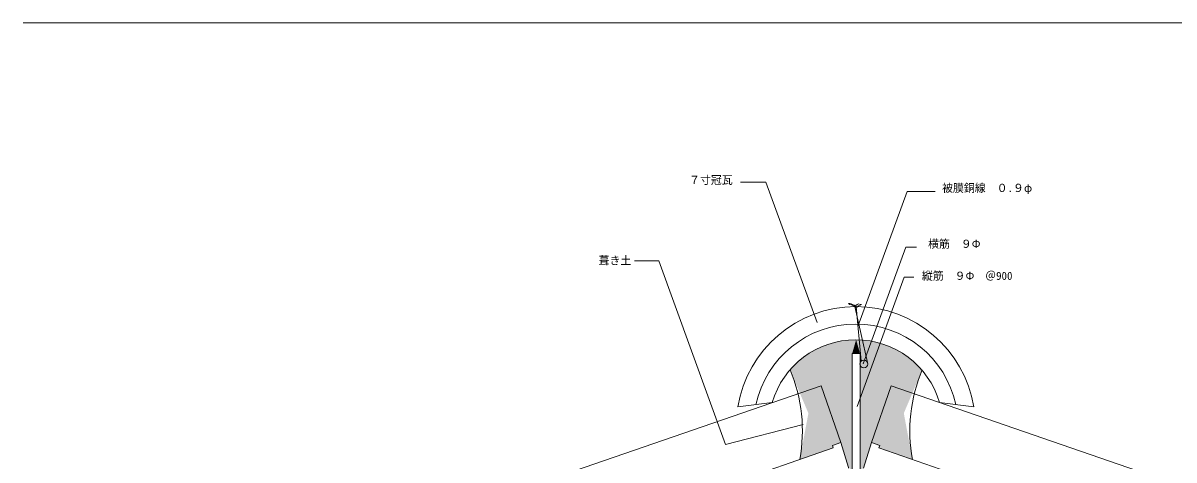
# Model space of a CAD drawing. Units: millimetres, scale not verified. Extents: x -203 to 197, y -138 to 132.
# Drawn here: x -203.2 to 60.3, y 31.4 to 131.6 of the extents above; entities that cross this region are included whole.
import ezdxf
from ezdxf.enums import TextEntityAlignment as Align

# ---------------------------------------------------------------- set-up
doc = ezdxf.new("R2010")
doc.units = ezdxf.units.MM
doc.header["$LTSCALE"] = 0.5
for name, color, linetype, lineweight in [('0-0', 5, 'Continuous', 18), ('1-1', 7, 'Continuous', 18), ('1-2', 3, 'Continuous', 18), ('1-4', 3, 'Continuous', 18)]:
    doc.layers.add(name, color=color, linetype=linetype, lineweight=lineweight)
doc.layers.add('1-5_ADD_LINE', color=8, linetype='Continuous')
doc.styles.add('ＭＳ ゴシック', font='')
doc.styles.get('ＭＳ ゴシック').set_extended_font_data('MS Gothic')

msp = doc.modelspace()

# ---------------------------------------------------------------- linework, layer by layer
at = {"layer": '0-0'}
msp.add_line((-203.2432, 131.6351), (196.7568, 131.6351), dxfattribs=at)
at = {"layer": '1-1'}
for p, q in [((-33.1242, 95.1533), (-38.9189, 95.1533)), ((-21.4098, 62.9682), (-33.1242, 95.1533)), ((-12.0291, 62.067), (-0.7773, 92.9812)), ((-0.7773, 92.9812), (5.6757, 92.9812)), ((-10.8254, 53.4795), (-1.0973, 80.2073)), ((-1.0973, 80.2073), (1.3837, 80.2073)), ((-57.6677, 77.1159), (-63.2432, 77.1159)), ((-12.2498, 43.7123), (-1.4684, 73.334)), ((-1.4684, 73.334), (0.7732, 73.334)), ((-13.3533, 55.8515), (-11.5533, 55.8515)), ((-13.3533, 55.8515), (-13.3533, 27.1937)), ((-11.5533, 55.8515), (-11.5533, 27.1937)), ((-39.5138, 43.6141), (-31.6533, 44.6141)), ((6.6257, 44.6141), (14.4862, 43.6141))]:
    msp.add_line(p, q, dxfattribs=at)
at = {"layer": '1-1', "color": 2}
for p, q in [((-12.7695, 66.6435), (-9.8486, 53.7639)), ((-12.4533, 66.614), (-11.2881, 54.1238))]:
    msp.add_line(p, q, dxfattribs=at)
at = {"layer": '1-1'}
msp.add_lwpolyline([(-57.6677, 77.1159), (-42.3497, 35.03), (-24.5529, 39.5588)], dxfattribs=at)
at = {"layer": '1-1', "color": 2}
for points in [[(-12.5253, 66.6141), (-12.9323, 66.9691), (-13.2579, 67.1319), (-13.5834, 67.2133), (-13.909, 67.2946), (-14.2346, 67.2946), (-13.909, 67.1319), (-13.502, 67.0505), (-13.1765, 66.8877), (-12.7695, 66.6435)], [(-12.4533, 66.614), (-12.1997, 66.4807), (-11.8742, 66.8063), (-11.5486, 66.9691), (-11.223, 67.1319), (-11.5486, 67.1319), (-11.8742, 67.2133), (-12.1997, 67.1319), (-12.5253, 66.8877), (-12.5253, 66.4807)]]:
    msp.add_lwpolyline(points, close=True, dxfattribs=at)
at = {"layer": '1-1'}
msp.add_circle((-10.6877, 53.4537), 0.9, dxfattribs=at)
for centre, radius, start, end in [((-12.5138, 39.2663), 27.3478, 9.14783, 170.85219), ((-12.5138, 39.193), 23.4211, 12.18517, 167.90198), ((-12.5138, 39.0946), 19.9195, 16.08661, 163.91339)]:
    msp.add_arc(centre, radius, start, end, dxfattribs=at)
at = {"layer": '1-2', "color": 7}
for p, q in [((-20.4809, 48.4796), (-79.1225, 28.1902)), ((-15.9687, 35.4382), (-20.4809, 48.4796)), ((-8.9379, 35.4382), (-4.4257, 48.4796)), ((-4.4257, 48.4796), (54.2159, 28.1902))]:
    msp.add_line(p, q, dxfattribs=at)
at = {"layer": '1-2'}
for p, q in [((-17.8598, 34.7838), (-15.9687, 35.4382)), ((-17.8598, 34.7838), (-17.682, 34.2105)), ((-10.7447, 29.6085), (-8.9379, 35.4382)), ((-7.0468, 34.7838), (-8.9379, 35.4382)), ((-7.0468, 34.7838), (-7.2245, 34.2105)), ((-17.682, 34.2105), (-74.4142, 14.5817)), ((-7.2245, 34.2105), (49.5076, 14.5817))]:
    msp.add_line(p, q, dxfattribs=at)
msp.add_lwpolyline([(-14.1619, 29.6085), (-14.2034, 29.7423), (-15.9687, 35.4382)], dxfattribs=at)
at = {"layer": '1-4'}
for centre, start, end in [((-60.5886, 38.1346), 349.41772, 22.95781), ((35.682, 38.1346), 157.04219, 190.58228)]:
    msp.add_arc(centre, 35.8364, start, end, dxfattribs=at)
at = {"layer": '1-4', "color": 1}
for centre, start, end in [((-60.5886, 38.1346), 349.41772, 22.95781), ((35.682, 38.1346), 157.04219, 190.58228)]:
    msp.add_arc(centre, 35.8364, start, end, dxfattribs=at)
at = {"layer": '1-5_ADD_LINE'}
for points in [[(-13.3533, 55.8515), (-12.4533, 59.014), (-25.2112, 54.4602), (-24.1561, 55.2702)], [(-12.4533, 59.014), (-14.1597, 58.9469), (-24.1561, 55.2702), (-22.8453, 56.1334)], [(-14.1597, 58.9469), (-15.0868, 58.8403), (-22.8453, 56.1334), (-21.0016, 57.1352)], [(-15.0868, 58.8403), (-16.5256, 58.5952), (-21.0016, 57.1352), (-19.9039, 57.5935)], [(-16.5256, 58.5952), (-17.6446, 58.3501), (-19.9039, 57.5935), (-18.7209, 58.0411)], [(-12.4533, 59.014), (-13.3533, 55.8515), (-12.4533, 59.014), (-12.4533, 55.8515)], [(-11.5533, 55.8515), (-12.4533, 59.014), (0.3046, 54.4602), (-0.7505, 55.2702)], [(-12.4533, 59.014), (-10.7469, 58.9469), (-0.7505, 55.2702), (-2.0613, 56.1334)], [(-12.4533, 59.014), (-11.5533, 55.8515), (-12.4533, 59.014), (-12.4533, 55.8515)], [(-10.7469, 58.9469), (-9.8198, 58.8403), (-2.0613, 56.1334), (-3.905, 57.1352)], [(-9.8198, 58.8403), (-8.381, 58.5952), (-3.905, 57.1352), (-5.0027, 57.5935)], [(-8.381, 58.5952), (-7.262, 58.3501), (-5.0027, 57.5935), (-6.1857, 58.0411)], [(-23.3785, 42.1689), (-13.3533, 55.8515), (-27.5907, 52.1127)], [(-27.5907, 52.1127), (-13.3533, 55.8515), (-26.2236, 53.5544), (-25.2112, 54.4602)], [(-23.3785, 42.1689), (-15.9687, 35.4382), (-13.3533, 55.8515)], [(-15.9687, 35.4382), (-14.2034, 29.7423), (-13.3533, 55.8515), (-13.3533, 28.9482)], [(-1.5281, 42.1689), (-8.9379, 35.4382), (-11.5533, 55.8515)], [(-1.5281, 42.1689), (-11.5533, 55.8515), (2.6841, 52.1127)], [(-8.9379, 35.4382), (-10.7032, 29.7423), (-11.5533, 55.8515), (-11.5533, 28.9482)], [(2.6841, 52.1127), (-11.5533, 55.8515), (1.317, 53.5544), (0.3046, 54.4602)], [(-23.3785, 42.1689), (-25.3617, 31.5534), (-17.682, 34.2105)], [(-23.3785, 42.1689), (-17.682, 34.2105), (-17.8598, 34.7838)], [(-23.3785, 42.1689), (-17.8598, 34.7838), (-15.9687, 35.4382)], [(-1.5281, 42.1689), (-7.0468, 34.7838), (-8.9379, 35.4382)], [(-1.5281, 42.1689), (0.4551, 31.5534), (-7.2245, 34.2105)], [(-1.5281, 42.1689), (-7.2245, 34.2105), (-7.0468, 34.7838)]]:
    msp.add_solid(points, dxfattribs=at)

# ---------------------------------------------------------------- texts
at = {"layer": '1-1', "style": 'ＭＳ ゴシック'}
for s, p in [('７寸冠瓦', (-50.7054, 94.1696)), ('被膜銅線\u3000０.９φ', (7.2256, 92.3434)), ('横筋\u3000９Φ', (4.029, 79.5257)), ('葺き土', (-71.4295, 75.7126)), ('縦筋\u3000９Φ\u3000＠900', (2.6046, 72.2002))]:
    msp.add_text(s, height=1.833, dxfattribs=at).set_placement(p, align=Align.BOTTOM_LEFT)

doc.saveas('drawing.dxf')
